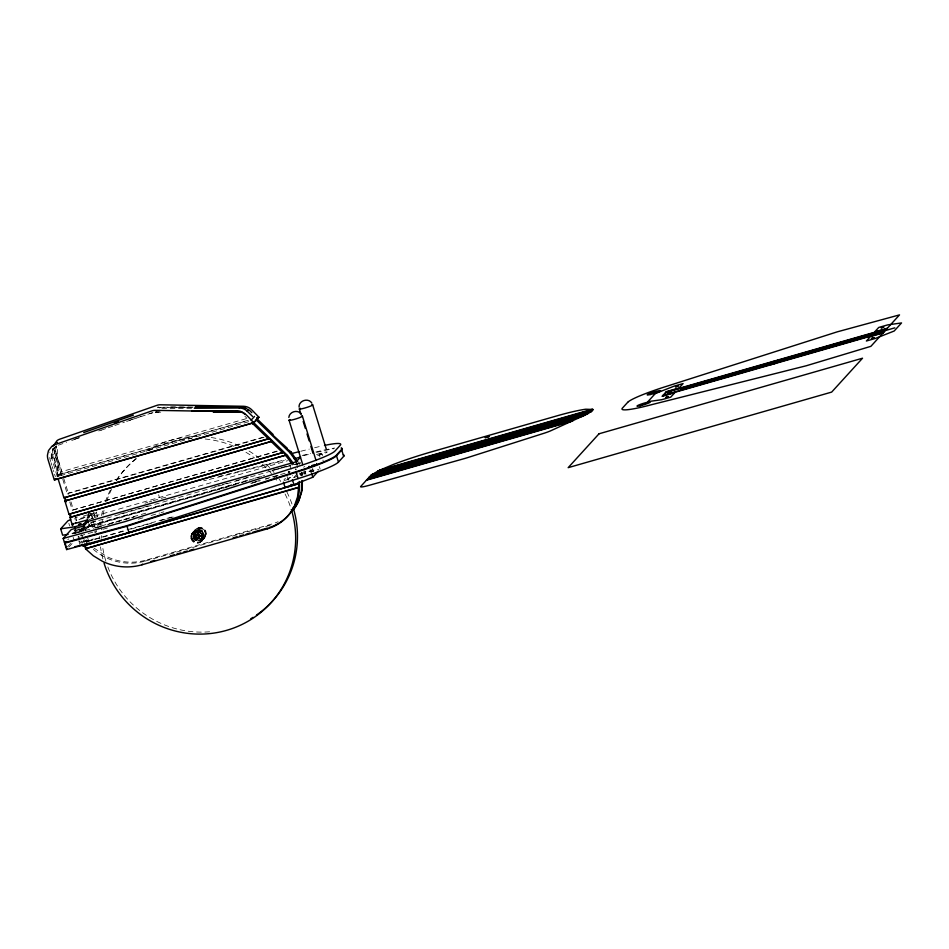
<?xml version="1.0" encoding="UTF-8"?>
<svg xmlns="http://www.w3.org/2000/svg" width="949" height="949" viewBox="0 0 949 949"><rect width="100%" height="100%" fill="white"/><g stroke="black" fill="none" stroke-linecap="round" stroke-linejoin="round"><path stroke-width="0.71" stroke-dasharray="4.75 3.56" d="M52.598 448.45L52.503 449.624A13.618 13.322 42.3 0 0 53.097 454.097L57.984 475.959L57.284 446.41M202.137 534.714L201.947 534.963A2.23 2.183 42.3 0 1 198.211 533.919A2.23 2.183 42.3 0 1 200.951 531.274A2.23 2.183 42.3 0 1 201.923 534.987A2.23 2.183 42.3 0 1 198.234 533.896A2.23 2.183 42.3 0 1 200.927 531.298A2.23 2.183 42.3 0 1 201.9 535.011M53.619 448.521L54.544 447.501A11.151 10.913 42.3 0 0 52.753 457.43L58.814 477.145M248.65 421.7L57.237 476.612L51.827 458.438L52.753 457.43M61.59 475.413L55.22 454.713L56.145 453.693A11.151 10.913 42.3 0 1 56.786 445.603M57.367 476.457L61.685 471.712M57.118 476.908L59.123 474.702L248.353 420.419M58.435 476.754L60.736 474.239L54.473 453.883M68.103 494.583L68.257 493.077L263.039 437.204M155.411 412.198A11.151 10.913 42.3 0 1 156.004 412.186L156.526 411.605M159.74 408.07L160.322 407.441L192.789 407.263M72.871 510.076L277.274 450.989M75.932 520.787L76.572 520.088L75.659 517.11M122.243 472.317L124.058 470.336M87.011 517.952L91.08 513.492M67.806 539.756L68.589 538.89M73.322 533.694L76.478 530.23M86.976 518.712L91.709 513.516M83.524 518.273L78.245 519.791L79.17 518.771L91.828 515.141L94.236 512.496M79.111 528.996L79.846 529.091M96.335 512.318L92.314 516.731L287.642 460.704M81.638 528.818L82.1 528.308L83.085 531.487M67.45 546.885L71.139 542.828M68.886 547.075L72.682 542.899M77.996 537.063L78.755 536.232L79.93 540.04M83.844 530.645L86.122 528.142M86.881 527.312L90.677 523.148M85.28 530.123L89.301 525.71L250.56 479.459M97.13 517.11L97.64 516.564L94.473 517.466M87.201 542.069L87.379 541.203L125.636 530.23M91.768 540.716L93.37 538.961L80.712 542.591L86.917 540.052M93.334 549.341A55.742 54.544 42.3 0 0 145.339 561.073L146.265 560.052L271.782 524.05A44.591 43.642 42.3 0 0 278.069 521.713M192.588 532.543L193.133 531.95M194.521 530.432L195.055 529.839M194.071 533.682L194.604 533.089M195.838 531.725L196.384 531.132M195.138 535.817L198.649 531.962M202.03 534.868L198.009 539.162M200.797 539.53L201.342 538.937M202.576 537.573L203.122 536.98M202.125 540.823L202.659 540.23M203.999 538.747A6.311 6.18 42.3 0 0 201.425 528.19A6.311 6.18 42.3 0 0 193.596 535.497A6.311 6.18 42.3 0 0 203.999 538.747L204.593 538.119M288.164 472.329L289.67 471.523M297.808 463.385L298.176 462.685M283.834 480.016L285.435 478.249M299.742 463.598L300.287 463.005M297.334 473.693L293.324 478.094L292.541 475.556M312.672 468.877L310.833 470.894L291.995 478.32M288.247 471.475L288.769 471.178L289.943 475.034M290.726 477.572L288.105 478.379L290.726 477.537M319.967 456.967L319.184 454.429L321.83 453.634M299.694 474.097L302.34 473.29L299.718 474.144M313.182 471.487L310.869 472.116L313.17 471.285M323.467 460.206L322.66 460.194M77.462 517.015L74.769 518.071L75.517 520.704M71.946 533.445L90.784 526.019M88.945 513.658L88.245 513.967L89.752 519.091M74.615 439.221L79.099 437.631M58.375 445.164L66.513 442.305M71.744 440.478L77.035 438.521M76.905 438.663L79.348 437.809M98.72 430.953L101.258 430.075M101.116 430.217L107.047 428.165M108.233 427.762L114.995 425.318M114.865 425.472L124.414 422.186M129.408 420.383L131.994 419.505M126.68 421.415L130.571 420.099M131.864 419.66L136.692 417.928M89.941 513.646L88.21 514.061M136.561 418.07L140.903 416.516M140.772 416.658L147.736 414.369M95.066 532.638L96.039 532.365M147.866 414.227L150.618 413.349M150.488 413.491L152.884 412.649M145.019 503.16L147.712 502.353M149.064 501.95L151.745 501.143M153.097 500.74L159.823 498.711L158.602 494.737M246.147 418.699L61.827 471.57L56.276 453.551A11.151 10.913 42.3 0 1 56.489 446.445M247.582 420.454L59.36 474.441L53.097 454.097M67.794 493.587L264 437.311M72.848 510.004L278.235 451.095M94.746 512.78L83.678 515.948L84.544 518.783M91.306 518.379L92.895 517.917M88.838 519.661L93.951 518.19M91.258 522.223L96.928 520.598M119.61 514.085L150.808 505.141M214.604 486.837L228.78 482.78M235.874 480.74L250.05 476.671M272.731 470.17L291.165 464.88M90.796 522.733L290.702 465.39L290.109 465.935L291.094 469.114M292.126 464.986L300.358 462.626M294.902 464.559L299.896 463.124M254.807 478.237L264.712 475.402M81.519 528.142L261.651 476.481M74.176 530.633L249.99 480.147M79.325 529.483L239.077 483.658M72.622 533.753L75.79 532.84M77.379 532.389L83.702 530.574M77.344 532.804L146.324 513.018M254.64 481.95L260.311 480.313M265.459 478.842L271.141 477.217M272.553 476.813L290.097 471.772M101.519 526.197L95.849 527.822L99.752 523.445L101.709 529.803M108.613 524.156L134.141 516.837M251.865 483.077L260.37 480.633M273.134 476.967L278.816 475.342M95.327 528.024L100.997 526.387M107.569 524.512L134.521 516.778M250.821 483.421L259.326 480.977M265.53 479.198L268.365 478.391M273.514 476.908L279.184 475.283M80.167 535.829L95.778 531.345M102.872 529.317L108.542 527.691M138.329 519.139L145.422 517.11M151.093 515.485L159.61 513.041M161.022 512.638L163.857 511.819M94.022 532.009L96.584 531.274M301.177 472.59L318.781 469.352M284.309 480.526L290.714 478.687M127.059 529.827L173.821 516.41M86.905 541.713L125.173 530.74M130.843 529.115L153.524 522.614M160.606 520.574L173.359 516.92M145.339 561.073L175.411 552.448M176.716 552.069L183.252 550.195M184.557 549.827L238.163 534.441M239.48 534.073L253.858 529.945M255.162 529.566L263.015 527.324M265.625 526.565L270.856 525.07M300.869 451.238L309.208 449.138M218.828 476.445L235.494 472.246M236.882 471.902L285.507 459.66M302.173 455.473L310.513 453.373M203.715 480.823L206.491 480.123M209.266 479.423L216.218 477.667M217.606 477.323L284.285 460.55M303.727 455.65L310.667 453.907M161.211 498.355L168.163 496.612M272.339 470.396L276.515 469.352M277.903 468.996L290.406 465.852M295.958 464.452L300.121 463.409M149.788 413.432L152.267 412.934M72.326 533.812L76.478 533.219L75.695 530.681M319.208 454.476L321.83 453.669L323.004 457.489M192.92 407.109L160.452 407.287A11.151 10.913 42.3 0 0 157.724 407.655M161.888 408.438L193.11 408.272M156.004 412.186L160.998 412.151M158.364 412.317L155.861 412.329A11.151 10.913 42.3 0 0 155.47 412.341M170.642 406.896L191.461 407.263M155.636 411.747L159.539 411.819M83.132 530.159L80.653 530.859L79.882 529.162M93.892 548L106.549 556.458A55.742 54.544 42.3 0 0 146.265 560.052M244.878 416.255L245.684 417.038M246.076 417.418L246.87 418.201M87.379 541.203L86.276 539.803M81.021 543.291L79.419 540.942M80.95 531.369C79.206 530.313 86.75 531.238 82.349 527.656M75.647 532.567L74.817 530.598M295.364 469.174L295.637 469.826M76.572 520.088L76.786 520.764M319.386 466.623L320.169 469.162M312.719 468.77L313.502 471.309M310.086 469.53L310.869 472.068M304.807 470.657L305.981 474.464M303.882 471.665L304.665 474.215M298.816 461.89L299.599 464.441M301.023 473.112L301.806 475.651M299.706 472.851L300.489 475.402M296.562 463.919L297.737 467.738M287.049 476.481L288.211 480.301M96.24 512.009L97.794 517.086M93.524 512.579L94.995 517.347M91.828 515.141L93.785 521.499M90.819 513.255L92.777 519.613M93.56 522.152L96.3 531.049M90.926 522.911L93.275 530.538M87.272 514.572L88.447 518.391M88.684 523.694L89.467 526.244L85.446 530.645L84.414 527.288M87.794 538.273L88.969 542.093M86.252 540.372L87.035 542.923M81.661 534.773L82.444 537.312M83.227 539.862L84.402 543.67M56.145 453.693L62.966 475.852M63.713 478.308L68.257 493.077M70.95 501.807L73.31 509.494M62.8 479.352L67.652 495.129M69.775 502.033L72.338 510.372M77.593 530.42L78.245 532.543M78.826 540.847L80.392 545.936M49.882 458.925L50.665 461.475M51.056 462.744L51.839 465.283M52.231 466.552L53.014 469.103M53.405 470.372L53.796 471.641M54.579 474.192L55.362 476.73M68.826 523.267L69.609 525.817M73.12 537.253L73.903 539.791M301.652 472.175L302.351 475.651M316.527 454.642A6.963 0.735 -17.1 0 1 325.412 452.032A6.963 0.735 -17.1 0 1 325.495 453.053A6.963 0.735 -17.1 0 1 316.622 455.864M303.633 467.228A6.963 0.735 -17.1 0 1 304.819 466.528M209.575 631.797A98.933 96.822 42.3 0 1 107.783 566.778M105.885 561.191A98.933 96.822 42.3 0 1 102.516 546.209M101.709 538.297A98.933 96.822 42.3 0 1 101.579 535.616M101.804 524.69A98.933 96.822 42.3 0 1 102.397 519.139M103.05 514.999A98.933 96.822 42.3 0 1 104.224 509.459M106.596 501.274A98.933 96.822 42.3 0 1 111.531 489.387M116.466 480.657A98.933 96.822 42.3 0 1 137.059 457.655M145.932 451.333A98.933 96.822 42.3 0 1 196.111 436.564M211.247 437.536A98.933 96.822 42.3 0 1 238.709 445.591M249.029 451.048A98.933 96.822 42.3 0 1 258.638 457.655M266.301 464.263A98.933 96.822 42.3 0 1 274.107 472.566M279.208 479.198A98.933 96.822 42.3 0 1 280.785 481.487M286.883 491.985A98.933 96.822 42.3 0 1 292.197 504.678M102.86 558.925A98.933 96.822 42.3 0 1 100.535 546.909M99.823 538.937A98.933 96.822 42.3 0 1 99.728 536.268M100.001 526.683A98.933 96.822 42.3 0 1 100.594 521.12M101.507 515.604A98.933 96.822 42.3 0 1 102.753 510.076M105.256 501.914A98.933 96.822 42.3 0 1 110.369 490.087M116.229 480.253A98.933 96.822 42.3 0 1 136.336 458.782M148.685 450.609A98.933 96.822 42.3 0 1 191.615 438.616M205.245 439.019A98.933 96.822 42.3 0 1 234.237 446.398M245.969 452.293A98.933 96.822 42.3 0 1 254.498 457.892M262.375 464.286A98.933 96.822 42.3 0 1 278.199 482.329M285.068 493.978A98.933 96.822 42.3 0 1 290.857 508.071M157.842 406.991A8.921 8.731 42.3 0 1 158.341 406.872M54.793 453.776A10.51 10.285 42.3 0 1 54.378 447.418M50.202 458.806A10.51 10.285 42.3 0 1 49.775 457.465M49.787 452.459A10.51 10.285 42.3 0 1 49.929 451.961M51.685 458.592A11.151 10.913 42.3 0 1 56.608 445.971M157.783 407.75A11.151 10.913 42.3 0 1 160.322 407.441M51.827 458.438A11.151 10.913 42.3 0 1 56.75 445.816M314.594 447.762A44.591 4.733 -17.1 0 1 322.114 445.947M315.898 451.997A44.591 4.733 -17.1 0 1 334.772 448.07M295.803 468.604A44.591 43.642 42.3 0 1 296.29 469.767M82.61 543.172A55.742 54.544 42.3 0 1 81.068 541.013M78.779 537.348A55.742 54.544 42.3 0 1 78.15 536.221M76.276 532.436A55.742 54.544 42.3 0 1 75.303 530.123M55.22 454.713A11.151 10.913 42.3 0 1 56.394 445.674M297.393 463.978A44.591 43.642 42.3 0 1 297.749 464.749M300.774 473.397A44.591 43.642 42.3 0 1 301.284 475.84M86.442 542.223A55.742 54.544 42.3 0 1 84.544 539.744M82.124 536.114A55.742 54.544 42.3 0 1 81.46 535.011M79.455 531.25A55.742 54.544 42.3 0 1 78.411 528.961M316.658 452.376A44.591 4.733 -17.1 0 1 333.823 448.747M92.124 526.707L94.734 525.924L92.16 526.683M197.463 534.738A2.23 2.183 42.3 0 0 201.152 535.829A2.23 2.183 42.3 0 0 200.18 532.116A2.23 2.183 42.3 0 0 197.463 534.738A2.23 2.183 42.3 0 0 201.224 535.746A2.23 2.183 42.3 0 0 200.263 532.033A2.23 2.183 42.3 0 0 197.534 534.655M195.387 535.106A4.46 4.365 42.3 0 0 202.73 537.395A4.46 4.365 42.3 0 0 200.903 529.945A4.46 4.365 42.3 0 0 195.387 535.106M193.371 535.758A6.311 6.18 42.3 0 0 203.762 538.996A6.311 6.18 42.3 0 0 201.188 528.451A6.311 6.18 42.3 0 0 193.371 535.758M195.15 535.355A4.46 4.365 42.3 0 0 202.493 537.644A4.46 4.365 42.3 0 0 200.678 530.194A4.46 4.365 42.3 0 0 195.15 535.355M194.996 535.521A4.46 4.365 42.3 0 0 202.339 537.81A4.46 4.365 42.3 0 0 200.524 530.361A4.46 4.365 42.3 0 0 194.996 535.521A4.46 4.365 42.3 0 0 202.267 537.905A4.46 4.365 42.3 0 0 200.441 530.444A4.46 4.365 42.3 0 0 194.925 535.604M197.226 534.999A2.23 2.183 42.3 0 0 200.915 536.09A2.23 2.183 42.3 0 0 199.954 532.377A2.23 2.183 42.3 0 0 197.226 534.999M193.288 535.841A6.311 6.18 42.3 0 0 203.691 539.079A6.311 6.18 42.3 0 0 201.117 528.534A6.311 6.18 42.3 0 0 193.288 535.841M197.072 535.165A2.23 2.183 42.3 0 0 200.761 536.256A2.23 2.183 42.3 0 0 199.8 532.543A2.23 2.183 42.3 0 0 197.072 535.165M193.679 536.968A4.46 4.365 42.3 0 0 201.034 539.257A4.46 4.365 42.3 0 0 199.207 531.808A4.46 4.365 42.3 0 0 193.679 536.968M195.838 536.517A2.23 2.183 42.3 0 0 199.527 537.609A2.23 2.183 42.3 0 0 198.555 533.896A2.23 2.183 42.3 0 0 195.838 536.517M193.608 537.051A4.46 4.365 42.3 0 0 200.951 539.34A4.46 4.365 42.3 0 0 199.136 531.891A4.46 4.365 42.3 0 0 193.608 537.051M195.755 536.6A2.23 2.183 42.3 0 0 199.444 537.692A2.23 2.183 42.3 0 0 198.483 533.979A2.23 2.183 42.3 0 0 195.755 536.6M191.828 537.442A6.311 6.18 42.3 0 0 202.22 540.693A6.311 6.18 42.3 0 0 199.646 530.135A6.311 6.18 42.3 0 0 191.828 537.442M193.454 537.217A4.46 4.365 42.3 0 0 200.797 539.507A4.46 4.365 42.3 0 0 198.982 532.057A4.46 4.365 42.3 0 0 193.454 537.217M195.601 536.778A2.23 2.183 42.3 0 0 199.29 537.869A2.23 2.183 42.3 0 0 198.329 534.157A2.23 2.183 42.3 0 0 195.601 536.778M191.674 537.62A6.311 6.18 42.3 0 0 202.066 540.859A6.311 6.18 42.3 0 0 199.492 530.313A6.311 6.18 42.3 0 0 191.674 537.62M191.698 538.083A6.311 6.18 42.3 0 0 202.267 540.669A6.311 6.18 42.3 0 0 199.029 530.289A6.311 6.18 42.3 0 0 191.698 538.083M195.447 536.944A2.23 2.183 42.3 0 0 199.136 538.036A2.23 2.183 42.3 0 0 198.175 534.323A2.23 2.183 42.3 0 0 195.447 536.944M193.216 537.478A4.46 4.365 42.3 0 0 200.571 539.767A4.46 4.365 42.3 0 0 198.744 532.318A4.46 4.365 42.3 0 0 193.216 537.478A4.46 4.365 42.3 0 0 200.488 539.851A4.46 4.365 42.3 0 0 198.673 532.401A4.46 4.365 42.3 0 0 193.145 537.561M195.292 537.11A2.23 2.183 42.3 0 0 198.982 538.202A2.23 2.183 42.3 0 0 198.021 534.489A2.23 2.183 42.3 0 0 195.292 537.11M191.283 538.036A6.311 6.18 42.3 0 0 201.686 541.286A6.311 6.18 42.3 0 0 199.1 530.728A6.311 6.18 42.3 0 0 191.283 538.036M194.699 537.763A2.23 2.183 42.3 0 0 198.388 538.854A2.23 2.183 42.3 0 0 197.475 535.082A2.23 2.183 42.3 0 0 194.759 537.703A2.23 2.183 42.3 0 0 198.448 538.795A2.23 2.183 42.3 0 0 197.428 535.141A2.23 2.183 42.3 0 0 194.699 537.763M191.01 538.593A6.133 6.002 42.3 0 0 201.152 541.606A6.133 6.002 42.3 0 0 198.519 531.393A6.133 6.002 42.3 0 0 191.01 538.593M191.473 538.083A6.133 6.002 42.3 0 0 201.615 541.096A6.133 6.002 42.3 0 0 198.982 530.882A6.133 6.002 42.3 0 0 191.473 538.083M194.415 534.856A6.133 6.002 42.3 0 0 204.545 537.881A6.133 6.002 42.3 0 0 201.912 527.668A6.133 6.002 42.3 0 0 194.415 534.856M193.952 535.366A6.133 6.002 42.3 0 0 204.082 538.391A6.133 6.002 42.3 0 0 201.449 528.166A6.133 6.002 42.3 0 0 193.952 535.366M198.151 533.979A2.23 2.183 42.3 0 0 201.84 535.07A2.23 2.183 42.3 0 0 200.88 531.357A2.23 2.183 42.3 0 0 198.151 533.979"/><path stroke-width="1.42" d="M298.579 487.584L297.512 496.991L294.356 506.102A44.591 43.642 42.3 0 1 267.452 528.795L141.935 564.797A55.742 54.544 42.3 0 1 102.231 561.203L93.322 555.782L85.446 548.724L298.579 487.584L298.923 483.658L83.049 545.948L82.089 544.726M299.054 407.074C298.638 400.466 308.532 397.477 311.877 403.171M593.113 409.861L587.692 413.835M288.828 417.43C289.303 411.736 297.476 409.256 301.047 413.717M297.215 500.301L296.918 501.143M299.647 497.703L299.433 498.332M53.12 446.137L57.023 440.644A10.688 10.463 42.3 0 1 59.704 439.197L157.237 405.247A10.641 10.415 42.3 0 1 160.464 404.796L243.763 406.291A11.791 11.542 42.3 0 1 252.054 410.122L258.923 417.204L252.885 423.622L252.066 423.266M485.212 437.75L489.435 436.469M55.398 478.794L54.532 479.743L252.292 423.017M56.145 479.281L56.715 478.652M58.186 479.138L63.939 497.822L269.136 438.592L271.877 441.261L64.912 501.001L68.992 514.239L283.336 452.388L286.076 455.057L69.965 517.419L72.504 525.675M64.912 501.001L271.877 441.261M68.992 514.239L283.336 452.388M69.965 517.419L286.076 455.057M68.162 534.394L62.622 535.177L60.665 528.818L68.043 520.728L70.736 519.661M72.243 524.833L73.049 523.421M75.778 522.496L74.852 523.516L87.51 519.886L88.293 522.424M341.249 447.928A44.591 4.733 -17.1 0 1 341.569 449.482L336.349 455.212A44.591 4.733 -17.1 0 1 295.934 471.724L126.834 525.71L64.485 542.686L63.18 538.451L71.317 529.506L83.975 525.876L87.996 521.476L296.278 461.736L300.608 456.991L294.202 458.818M64.485 542.686L65.505 541.571M343.372 454.808A44.591 4.733 -17.1 0 1 343.68 456.374L338.461 462.104A44.591 4.733 -17.1 0 1 298.045 478.616L128.957 532.591L66.608 549.578L64.651 543.219L66.228 541.488M60.665 528.818L74.52 526.861L83.488 524.287L87.51 519.886M66.608 549.578L67.367 548.736M85.446 548.724L299.042 487.086M213.43 411.866L235.91 411.747L236.835 410.727A11.151 10.913 42.3 0 1 244.747 413.93L244.451 414.25M194.355 408.26L239.302 408.011L240.227 407.002A11.151 10.913 42.3 0 1 245.981 408.556M239.302 408.011A11.151 10.913 42.3 0 1 247.215 411.225L248.021 410.336M251.07 420.205L254.522 416.409M141.935 564.797L142.516 564.169M63.939 497.822L269.136 438.592M292.162 464.346L286.527 456.457L287.452 455.437L252.754 421.712M296.61 462.471A44.591 43.642 42.3 0 0 294.154 458.426L289.92 452.72L290.857 451.712L286.728 448.663L287.191 448.153L272.529 434.856L272.992 434.357L256.835 418.651M83.049 545.948L298.923 483.658M283.419 482.163L284.985 487.252L293.953 484.678L312.79 477.252L318.318 471.19M267.452 528.795L268.093 528.095M64.651 543.219L127 526.232L296.088 472.258A44.591 4.733 -17.1 0 0 336.504 455.745L341.735 450.016A44.591 4.733 -17.1 0 0 341.415 448.462M668.298 393.823L670.777 391.107M774.17 361.201L771.086 364.594L775.297 363.384L778.394 359.991M878.691 333.479L881.17 330.762M370.762 475.461L360.679 486.517A11.151 1.186 -17.1 0 0 369.078 485.354L464.251 458.628A11.151 1.186 -17.1 0 0 467.299 457.715L543.86 433.313A11.151 1.186 -17.1 0 0 550.954 430.68L587.467 413.954M370.834 475.378L378.592 470.692L393.645 464.334A55.742 5.919 -17.1 0 1 431.131 451.949L556.648 415.947A44.591 4.733 -17.1 0 1 585.77 409.221L593.018 409.47L377.56 471.202M256.882 417.975L257.476 418.592L258.686 417.453L252.885 423.622L251.9 422.613M252.885 423.622L253.869 422.756L247.048 415.638A11.791 11.542 42.3 0 0 238.709 411.783L155.411 410.348A10.641 10.415 42.3 0 0 152.184 410.787L54.651 444.749A10.688 10.463 42.3 0 0 51.97 446.184L48.494 450.573L47.45 455.176A13.618 13.322 42.3 0 0 48.043 459.636L54.307 479.992L253.869 422.756M591.903 411.308L372.115 474.322M652.639 393.135L655.213 392.34L652.687 393.206M642.366 404.416L644.94 403.622M644.964 403.693L642.414 404.488M678.037 386.124L675.474 386.895L678.037 386.029M665.807 397.429L668.381 396.635L665.854 397.501M883.649 327.049L881.182 327.915L883.697 327.12M871.443 338.437L874.029 337.642M874.053 337.714L871.502 338.508M591.013 411.949L371.344 474.927M485.413 437.548L489.352 436.386M83.69 432.59L133.37 415.14M114.414 422.969L118.4 421.593M291.414 484.453L290.809 484.619M258.923 417.204L257.12 417.726L257.476 418.592M89.36 543.362L74.852 546.719M379.446 470.277L592.579 409.149M887.362 328.235L874.705 331.865L878.727 327.452L887.695 324.89L901.55 322.933L894.172 331.023L875.334 338.449L866.366 341.011L870.387 336.61L883.044 332.98M369.28 477.074L584.928 415.223M665.961 392.115L886.9 328.745M368.817 477.584L582.698 416.243M665.498 392.625L886.437 329.244M868.987 335.258L894.836 327.844M366.883 479.708L573.386 420.466M366.421 480.218L571.156 421.486M663.031 395.33L883.97 331.96M662.568 395.84L883.507 332.47M150.713 561.535L154.628 560.408M170.322 555.912L174.248 554.785M176.858 554.038L180.785 552.911M183.394 552.164L187.321 551.037M189.93 550.278L193.857 549.163M233.086 537.905L237.001 536.778M239.623 536.031L243.537 534.904M246.159 534.157L250.073 533.03M252.695 532.282L260.536 530.028M261.841 529.661L267.072 528.154M63.18 538.451L125.529 521.464L294.629 467.489A44.591 4.733 -17.1 0 0 335.044 450.977L340.264 445.247A44.591 4.733 -17.1 0 0 324.475 445.437M292.541 453.325L299.481 451.582M195.411 407.097L240.358 406.848A11.151 10.913 42.3 0 1 246.111 408.402M195.28 407.24L240.227 407.002M191.888 410.976L236.835 410.727M213.3 412.008L235.767 411.89A11.151 10.913 42.3 0 1 238.982 412.352M300.536 413.206L299.931 412.708M247.215 411.225L252.553 416.409M256.111 419.861L289.92 452.72M251.58 422.495L268.674 439.102M271.414 441.771L282.873 452.898M285.613 455.567L286.527 456.457M251.817 412.685L250.655 411.475A10.095 9.881 42.3 0 0 247.309 409.078M85.92 548.214L83.512 545.438M290.857 451.712L297.523 461.428M287.452 455.437L291.687 461.143A44.591 43.642 42.3 0 1 293.3 463.693M73.18 523.812L73.441 524.667M341.735 450.016L343.68 456.374M336.504 455.745L338.461 462.104M312.66 404.855L326.314 449.221M302.387 416.137L316.041 460.526M299.35 408.96L301.047 414.499M303.182 421.439L305.317 428.367M307.025 433.918L309.16 440.846M310.869 446.398L312.992 453.325M311.616 473.444L312.79 477.252M289.065 420.241L302.731 464.619M296.088 472.258L298.045 478.616M292.387 479.589L293.953 484.678M127 526.232L128.957 532.591M83.488 524.287L84.271 526.837M74.52 526.861L75.303 529.412M65.481 498.83L66.394 501.784M70.119 513.872L71.282 517.656M64.402 497.312L65.374 500.491M69.455 513.729L70.428 516.908M64.579 541.535L66.537 547.893M298.306 482.483L298.461 484.168M302.363 480.574L302.245 490.17L298.674 501.345A44.591 43.642 42.3 0 1 293.988 508.972M311.735 404.772A6.963 0.735 -17.1 0 1 310.335 406.184A6.963 0.735 -17.1 0 1 301.746 408.794A6.963 0.735 -17.1 0 1 300.228 408.272M316.705 463.539A6.963 0.735 -17.1 0 1 316.539 463.67M314.736 464.536A6.963 0.735 -17.1 0 1 311.758 465.615M309.267 466.386A6.963 0.735 -17.1 0 1 308.674 466.552M301.45 416.053A6.963 0.735 -17.1 0 1 300.062 417.465A6.963 0.735 -17.1 0 1 291.473 420.075A6.963 0.735 -17.1 0 1 289.955 419.553M293.111 507.49A98.933 96.822 42.3 0 1 256.467 615.094M253.063 617.348A98.933 96.822 42.3 0 1 250.797 618.724M291.296 509.471A98.933 96.822 42.3 0 1 226.609 630.35A98.933 96.822 42.3 0 1 104.07 563.172M57.035 442.732A10.51 10.285 42.3 0 1 57.379 442.412M235.91 411.747A11.151 10.913 42.3 0 1 239.646 412.364M299.232 481.463A44.591 43.642 42.3 0 1 269.457 527.454M87.355 548.736A55.742 54.544 42.3 0 1 84.271 545.284M301.889 480.858A44.591 43.642 42.3 0 1 293.063 509.993M599.033 433.788L568.166 467.667L831.668 392.091L862.534 358.212L599.033 433.788M627.657 402.364L622.437 408.094A44.591 4.733 -17.1 0 0 650.717 404.903L806.306 365.756L870.885 346.326L899.522 314.89L837.172 331.865L668.084 385.852A44.591 4.733 -17.1 0 0 627.657 402.364M655.296 393.562L647.918 401.652L661.773 399.695L670.741 397.133L674.763 392.72L662.105 396.35L666.423 391.605L679.081 387.975L683.102 383.574L674.134 386.136L655.296 393.562M681.892 388.295L680.35 389.992L867.576 336.29L869.118 334.594L681.892 388.295M78.553 524.583L81.175 523.848L78.589 524.56M640.017 405.804A6.963 0.735 -17.1 0 0 650.314 402.079A6.963 0.735 -17.1 0 0 640.658 404.274A6.963 0.735 -17.1 0 0 640.017 405.804M650.29 394.535A6.963 0.735 -17.1 0 0 660.587 390.798A6.963 0.735 -17.1 0 0 650.931 392.993A6.963 0.735 -17.1 0 0 650.29 394.535"/></g></svg>
